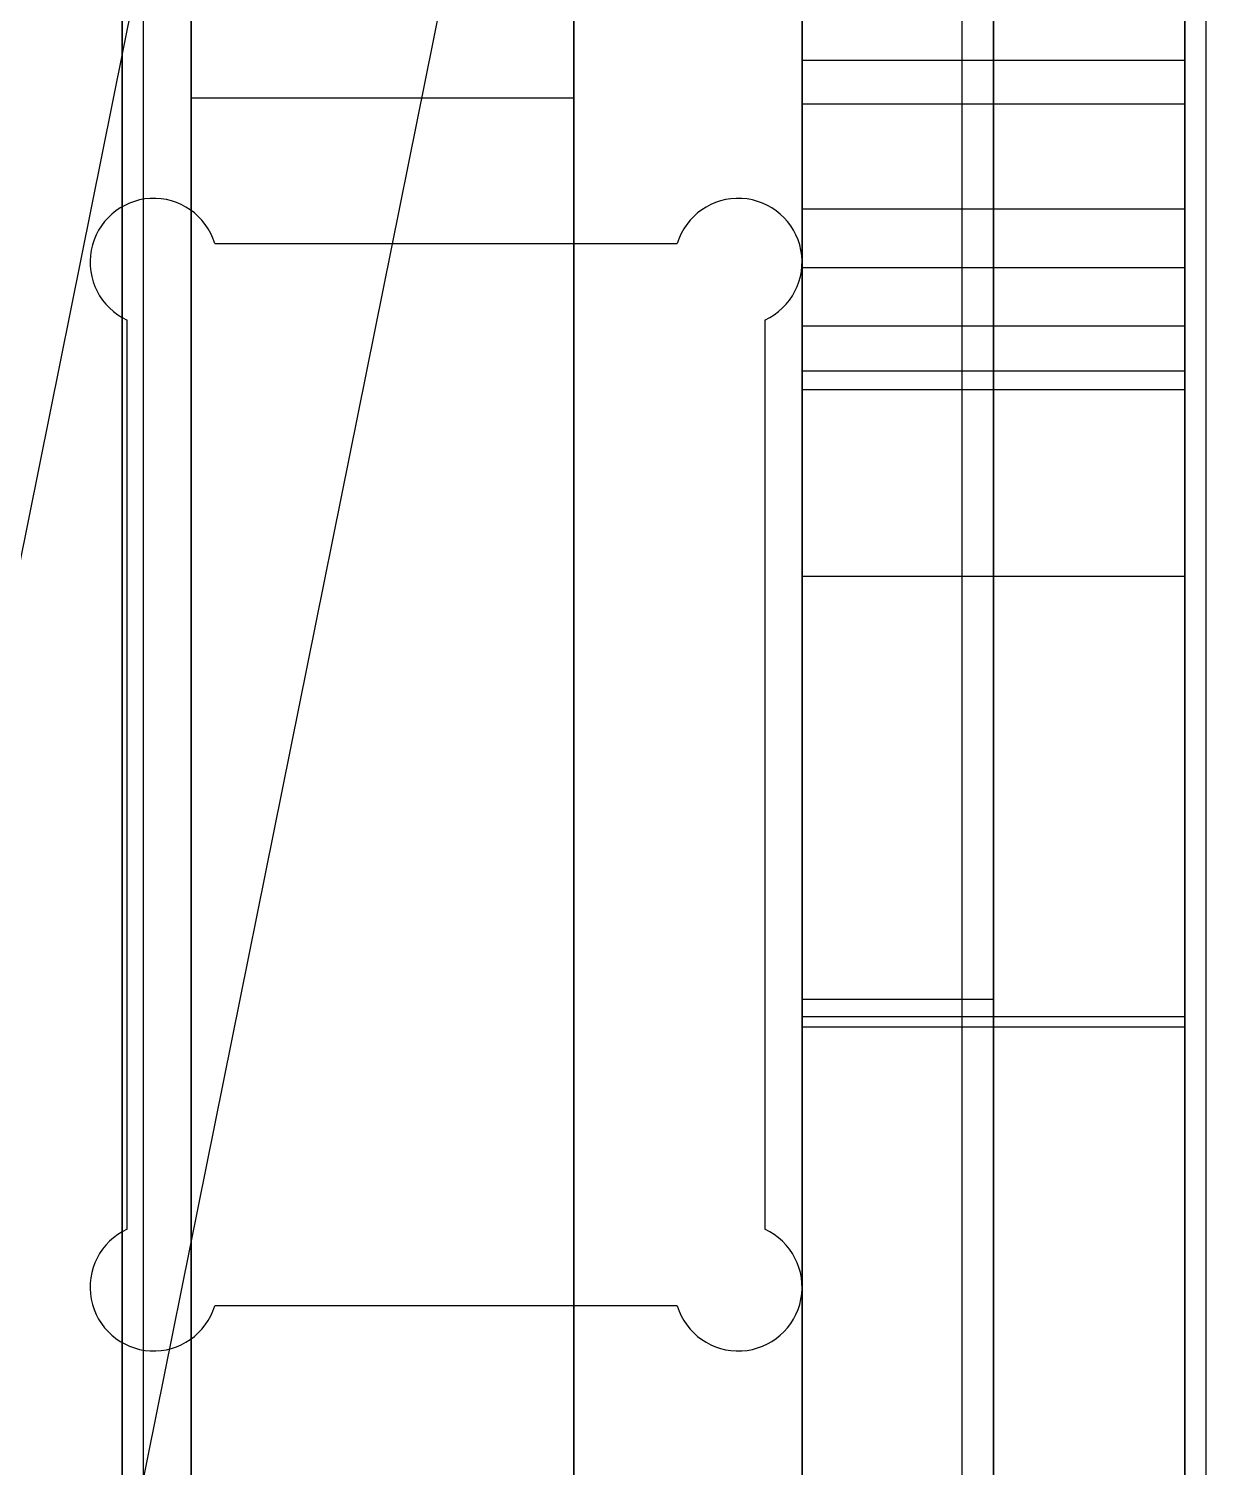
# Model space of a CAD drawing. Header units: millimetres. Extents: x -1736 to -633, y -290 to 351.
# Drawn here: x -717.1 to -661.7, y 210.3 to 278 of the extents above; entities that cross this region are included whole.
import ezdxf

# ---------------------------------------------------------------- set-up
doc = ezdxf.new("R2010")
doc.units = ezdxf.units.MM
doc.header["$MEASUREMENT"] = 0
doc.layers.add('The Irrigation System', color=7, linetype='Continuous', true_color=0x04feff)
doc.layers.add('The Wooden Frame', color=7, linetype='Continuous', true_color=0xd8b17e)

msp = doc.modelspace()

# ---------------------------------------------------------------- linework, layer by layer
at = {"layer": 'The Irrigation System'}
for p, q in [((-711.736, 300, 110.11), (-711.736, 0, 110.11)), ((-711.736, 300, -189.89), (-711.736, 0, -189.89)), ((-711.736, 300, -39.89), (-711.736, 0, -39.89)), ((-712.736, 299, 110.11), (-712.736, 1, 110.11)), ((-712.736, 1, -188.89), (-712.736, 299, -188.89)), ((-712.736, 299, -39.89), (-712.736, 1, -39.89))]:
    msp.add_line(p, q, dxfattribs=at)
at = {"layer": 'The Wooden Frame'}
for p, q in [((-661.736, 166.134, -207.89), (-661.736, 294.884, -207.89)), ((-661.736, 166.134, -189.89), (-661.736, 294.884, -189.89)), ((-661.736, 166.134, -207.89), (-661.736, 294.884, -207.89)), ((-661.736, 166.134, -189.89), (-661.736, 294.884, -189.89)), ((-680.736, 291, 278.288), (-680.736, 168.25, 278.288)), ((-680.736, 9, 258.738), (-680.736, 291, 258.738)), ((-680.736, 168.25, 285.624), (-680.736, 291, 285.624)), ((-671.736, 168.25, 278.288), (-671.736, 291, 278.288)), ((-671.736, 291, 258.738), (-671.736, 9, 258.738)), ((-662.736, 9, 285.624), (-662.736, 291, 285.624)), ((-680.736, 288, -189.89), (-680.736, 169.588, -189.89)), ((-680.736, 168.25, 475.138), (-680.736, 288, 475.138)), ((-671.736, 12, 475.138), (-671.736, 288, 475.138)), ((-662.736, 288, -189.89), (-662.736, 169.588, -189.89)), ((-662.736, 12, 475.138), (-662.736, 288, 475.138)), ((-736.305, 159.653, -296.802), (-710.657, 287.035, -261.927)), ((-736.305, 159.653, -296.802), (-710.657, 287.035, -261.927)), ((-721.805, 159.653, -307.467), (-696.156, 287.035, -272.591)), ((-721.805, 159.653, -307.467), (-696.156, 287.035, -272.591)), ((-709.477, 287, -748.91), (-709.477, 13, -748.91)), ((-709.477, 13, -688.91), (-709.477, 287, -688.91)), ((-691.477, 287, -748.91), (-691.477, 13, -748.91)), ((-691.477, 13, -688.91), (-691.477, 287, -688.91)), ((-673.236, 285.5, 276.888), (-673.236, 14.5, 276.888)), ((-673.236, 285.5, 258.888), (-673.236, 14.5, 258.888)), ((-673.236, 285.5, 267.888), (-673.236, 14.5, 267.888)), ((-662.736, 276.5, 103.11), (-680.736, 276.5, 103.11)), ((-662.736, 276.5, 103.11), (-680.736, 276.5, 103.11)), ((-691.477, 274.723, -717.009), (-709.477, 274.723, -717.009)), ((-662.736, 274.45, 108.06), (-680.736, 274.45, 108.06)), ((-662.736, 269.5, 110.11), (-680.736, 269.5, 110.11)), ((-680.736, 264, 110.11), (-680.736, 269.5, 110.11)), ((-662.736, 269.5, 110.11), (-680.736, 269.5, 110.11)), ((-680.736, 269.5, 110.11), (-680.736, 264, 110.11)), ((-671.736, 269.5, 110.11), (-671.736, 264, 110.11)), ((-662.736, 264, 110.11), (-662.736, 269.5, 110.11)), ((-662.736, 269.5, 110.11), (-662.736, 264, 110.11)), ((-708.373, 267.891, -207.89), (-708.373, 267.891, -189.89)), ((-708.373, 267.891, -207.89), (-686.616, 267.891, -207.89)), ((-708.373, 267.891, -189.89), (-686.616, 267.891, -189.89)), ((-708.373, 267.891, -207.89), (-708.373, 267.891, -189.89)), ((-708.373, 267.891, -207.89), (-686.616, 267.891, -207.89)), ((-708.373, 267.891, -189.89), (-686.616, 267.891, -189.89)), ((-686.616, 267.891, -207.89), (-686.616, 267.891, -189.89)), ((-686.616, 267.891, -207.89), (-686.616, 267.891, -189.89)), ((-662.736, 266.75, 110.11), (-680.736, 266.75, 110.11)), ((-712.494, 221.494, -207.89), (-712.494, 264.287, -207.89)), ((-712.494, 264.287, -207.89), (-712.494, 264.287, -189.89)), ((-712.494, 221.494, -189.89), (-712.494, 264.287, -189.89)), ((-712.494, 221.494, -207.89), (-712.494, 264.287, -207.89)), ((-712.494, 264.287, -207.89), (-712.494, 264.287, -189.89)), ((-712.494, 221.494, -189.89), (-712.494, 264.287, -189.89)), ((-682.495, 264.287, -207.89), (-682.495, 264.287, -189.89)), ((-682.495, 264.287, -207.89), (-682.495, 221.494, -207.89)), ((-682.495, 264.287, -189.89), (-682.495, 221.494, -189.89)), ((-682.495, 264.287, -207.89), (-682.495, 264.287, -189.89)), ((-682.495, 264.287, -207.89), (-682.495, 221.494, -207.89)), ((-682.495, 264.287, -189.89), (-682.495, 221.494, -189.89)), ((-662.736, 264, 110.11), (-680.736, 264, 110.11)), ((-662.736, 264, 110.11), (-680.736, 264, 110.11)), ((-662.736, 261.879, 110.989), (-680.736, 261.879, 110.989)), ((-662.736, 261, -49.893), (-680.736, 261, -49.893)), ((-662.736, 261, 107.11), (-680.736, 261, 107.11)), ((-680.736, 261, -49.893), (-680.736, 261, 107.11)), ((-662.736, 261, 113.11), (-680.736, 261, 113.11)), ((-662.736, 261, 138.11), (-680.736, 261, 138.11)), ((-680.736, 261, 113.11), (-680.736, 261, 138.11)), ((-662.736, 261, 125.61), (-680.736, 261, 125.61)), ((-671.736, 261, 113.11), (-671.736, 261, 138.11)), ((-662.736, 261, -49.893), (-662.736, 261, 107.11)), ((-662.736, 261, 113.11), (-662.736, 261, 138.11)), ((-662.736, 252.213, 159.323), (-680.736, 252.213, 159.323)), ((-671.736, 232.314, 278.288), (-680.736, 232.314, 278.288)), ((-662.736, 231.5, -79.889), (-680.736, 231.5, -79.889)), ((-662.736, 231, 168.11), (-680.736, 231, 168.11)), ((-712.494, 221.494, -207.89), (-712.494, 221.494, -189.89)), ((-712.494, 221.494, -207.89), (-712.494, 221.494, -189.89)), ((-682.495, 221.494, -207.89), (-682.495, 221.494, -189.89)), ((-682.495, 221.494, -207.89), (-682.495, 221.494, -189.89)), ((-686.616, 217.89, -207.89), (-708.373, 217.89, -207.89)), ((-708.373, 217.89, -207.89), (-708.373, 217.89, -189.89)), ((-686.616, 217.89, -189.89), (-708.373, 217.89, -189.89)), ((-686.616, 217.89, -207.89), (-708.373, 217.89, -207.89)), ((-708.373, 217.89, -207.89), (-708.373, 217.89, -189.89)), ((-686.616, 217.89, -189.89), (-708.373, 217.89, -189.89)), ((-686.616, 217.89, -207.89), (-686.616, 217.89, -189.89)), ((-686.616, 217.89, -207.89), (-686.616, 217.89, -189.89))]:
    msp.add_line(p, q, dxfattribs=at)
at = {"layer": 'The Wooden Frame', "extrusion": (1, 0, 0)}
for centre in [(274.723, -720.009, -709.477), (274.723, -720.009, -691.477)]:
    msp.add_circle(centre, 3, dxfattribs=at)
for centre, radius, start, end in [((283.5, 103.11, -680.736), 7, 179.99996, 270), ((283.5, 103.11, -662.736), 7, 179.99996, 270), ((283.5, 103.11, -662.736), 7, 180.00008, 270), ((269.5, 103.11, -680.736), 7, 359.99996, 90), ((269.5, 103.11, -671.736), 7, 0.00008, 90), ((269.5, 103.11, -662.736), 7, 359.99996, 90), ((231, -49.893, -662.736), 30, 270.95498, 360), ((231, 198.11, -680.736), 30, 179.97273, 269.99999), ((231, 198.11, -671.736), 30, 179.97273, 269.99999), ((231, 198.11, -662.736), 30, 179.97273, 269.99999)]:
    msp.add_arc(centre, radius, start, end, dxfattribs=at)
at = {"layer": 'The Wooden Frame', "extrusion": (1, 3.92092e-14, 3.92093e-14)}
for centre, start, end in [((283.5, 103.11, -680.736), 180.00008, 270), ((283.5, 103.11, -671.736), 180.00008, 270), ((269.5, 103.11, -680.736), 0.00008, 90), ((269.5, 103.11, -662.736), 0.00008, 90)]:
    msp.add_arc(centre, 7, start, end, dxfattribs=at)
at = {"layer": 'The Wooden Frame'}
for centre, start, end in [((-711.241, 267.013, -207.89), 17.02031, 245.32095), ((-711.241, 267.013, -189.89), 17.02031, 245.32095), ((-711.241, 267.013, -207.89), 17.02031, 245.32095), ((-711.241, 267.013, -189.89), 17.02031, 245.32095), ((-683.747, 267.013, -207.89), 294.67905, 162.97969), ((-683.747, 267.013, -189.89), 294.67905, 162.97969), ((-683.747, 267.013, -207.89), 294.67905, 162.97969), ((-683.747, 267.013, -189.89), 294.67905, 162.97969), ((-711.241, 218.768, -207.89), 114.67905, 342.97969), ((-711.241, 218.768, -189.89), 114.67905, 342.97969), ((-711.241, 218.768, -207.89), 114.67905, 342.97969), ((-711.241, 218.768, -189.89), 114.67905, 342.97969), ((-683.747, 218.768, -207.89), 197.02031, 65.32095), ((-683.747, 218.768, -189.89), 197.02031, 65.32095), ((-683.747, 218.768, -207.89), 197.02031, 65.32095), ((-683.747, 218.768, -189.89), 197.02031, 65.32095)]:
    msp.add_arc(centre, 3, start, end, dxfattribs=at)
at = {"layer": 'The Wooden Frame', "extrusion": (1, -9.14881e-14, 9.14881e-14)}
for centre in [(264, 107.11, -680.736), (264, 107.11, -662.736)]:
    msp.add_arc(centre, 3, 90, 180, dxfattribs=at)
at = {"layer": 'The Wooden Frame', "extrusion": (1, 9.14881e-14, 9.14881e-14)}
for centre in [(264, 113.11, -680.736), (264, 113.11, -671.736), (264, 113.11, -662.736)]:
    msp.add_arc(centre, 3, 180, 270, dxfattribs=at)
at = {"layer": 'The Wooden Frame', "extrusion": (1, -9.41333e-15, 9.25773e-15)}
msp.add_arc((231, -49.893, -680.736), 30, 270.95498, 360, dxfattribs=at)
at = {"layer": 'The Wooden Frame', "extrusion": (1, 1.82976e-14, 1.82976e-14)}
msp.add_arc((231, 138.11, -680.736), 30, 360, 89.99999, dxfattribs=at)
at = {"layer": 'The Wooden Frame', "extrusion": (1, 9.14881e-15, 9.14881e-15)}
for centre in [(231, 138.11, -671.736), (231, 138.11, -662.736)]:
    msp.add_arc(centre, 30, 360, 89.99999, dxfattribs=at)
at = {"layer": 'The Wooden Frame', "extrusion": (1, 9.41267e-15, -9.25618e-15)}
for centre in [(232, -109.884, -680.736), (232, -109.884, -662.736)]:
    msp.add_arc(centre, 30, 90.95498, 180.00555, dxfattribs=at)

doc.saveas('drawing.dxf')
